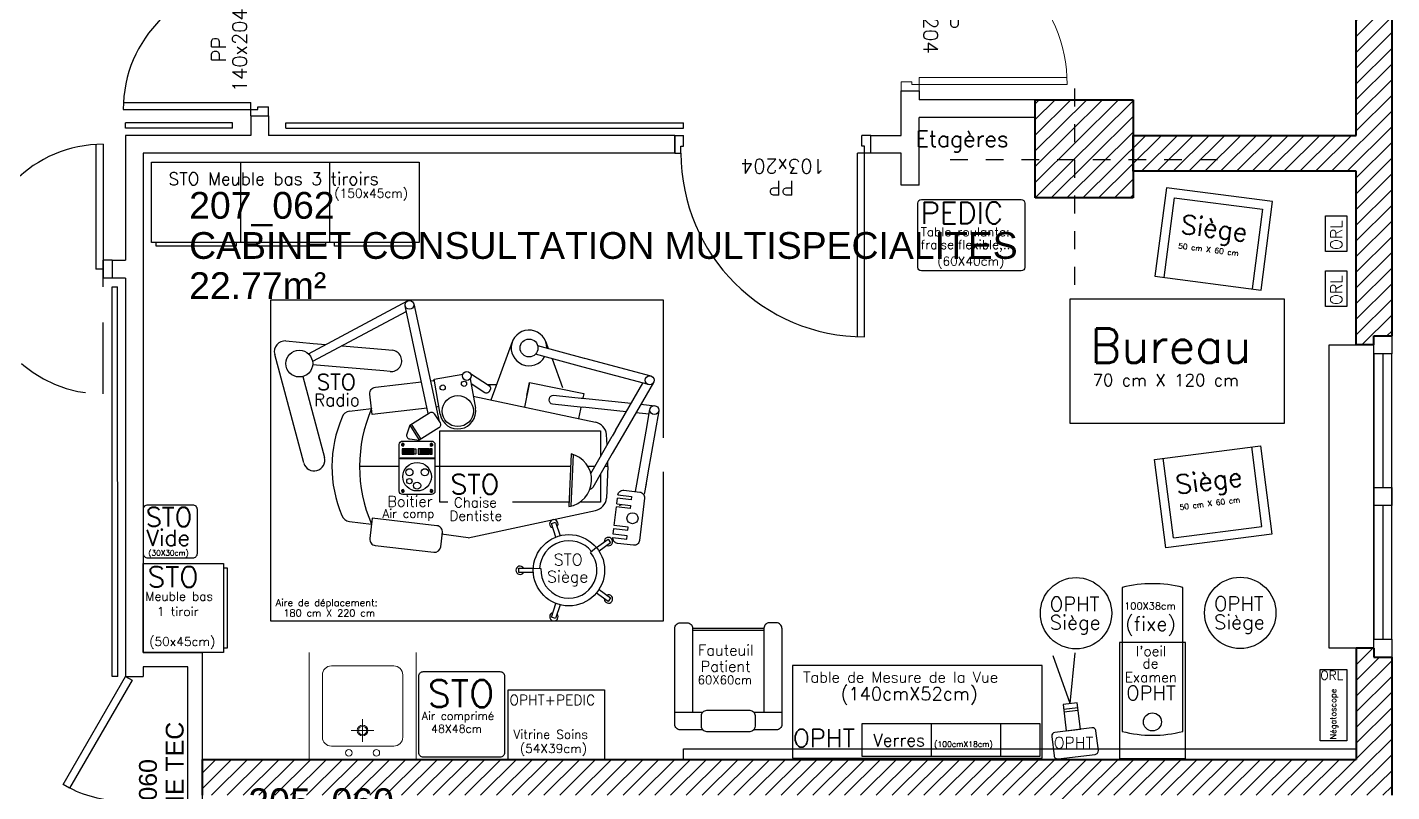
# Model space of a CAD drawing. Header units: metres. Extents: x -8 to 211, y -5 to 120.
# Drawn here: x 202.89 to 210.54, y 60.14 to 64.43 of the extents above; entities that cross this region are included whole.
import ezdxf
from ezdxf.enums import TextEntityAlignment as Align

# ---------------------------------------------------------------- set-up
doc = ezdxf.new("R2010")
doc.units = ezdxf.units.M
doc.header["$LTSCALE"] = 0.8
doc.header["$MEASUREMENT"] = 0
for name, pattern in [('CACHÉ', [0.25, 0.125, -0.125]), ('CONTINU', [0]), ('DISCONTINU', [0.75, 0.5, -0.25])]:
    doc.linetypes.add(name, pattern=pattern)
doc.layers.get('0').update_dxf_attribs({"linetype": 'CONTINUOUS'})
for name, color, linetype in [('001axes', 7, 'CONTINUOUS'), ('A_AGENC', 204, 'CONTINUOUS'), ('A_CHASS', 4, 'CONTINUOUS'), ('A_EQMP', 142, 'CONTINUOUS'), ('A_Etiqu_Gaine', 7, 'CONTINUOUS'), ('A_Etiqu_Gaine_ancien', 7, 'CONTINUOUS'), ('A_Etiqu_Gaine_code', 7, 'CONTINUOUS'), ('A_Etiqu_Local', 7, 'CONTINUOUS'), ('A_HACH_STRUC', 7, 'CONTINUOUS'), ('A_MURS_CLOI', 7, 'CONTINUOUS'), ('EQuipement-main courante', 181, 'CONTINUOUS')]:
    doc.layers.add(name, color=color, linetype=linetype)
for name, color, linetype, lineweight in [('A_MURS_STRU', 7, 'CONTINUOUS', 40), ('A_PORTE', 7, 'CONTINU', 0), ('A_SANI', 5, 'CONTINU', 0)]:
    doc.layers.add(name, color=color, linetype=linetype, lineweight=lineweight)
doc.styles.add('Attribut', font='arial.ttf')
doc.styles.add('ROMANS', font='ROMANS')
doc.styles.add('ROMANS8', font='romans8', dxfattribs={"height": 10})
pattern_1 = [(44.7696, (195.640987, 56.57422), (-0.0440161, 0.04437154), [])]

# ---------------------------------------------------------------- blocks, each defined once
blk = doc.blocks.new('A_Etiqu_Local')
at = {"style": 'Attribut', "flags": 1}
for tag, p in [('CODE_HOPITAL', (-0.4463, 1.632)), ('CODE_SITE', (-0.4463, 1.407)), ('CODE_BATIMENT', (-0.4463, 1.182)), ('CODE_SECTEUR', (-0.4463, 0.957)), ('CODE_ETAGE', (-0.4463, 0.732)), ('NOM_NORMALISE', (-0.4463, -0.843)), ('SECTEUR_ACTIVITE', (-0.4463, -1.068)), ('SOUS_SECTEUR_ACTIVITE', (-0.4463, -1.293)), ('VOLUME', (-0.4463, -1.518)), ('SERVICE', (-0.4463, -1.743)), ('CODE_UG', (-0.4463, -1.968)), ('CODE_UA', (-0.4463, -2.193)), ('CODE_POLE', (-0.4463, -2.418)), ('OCCUPANT_EXTERNE', (-0.4463, -2.643)), ('DISPONIBILITE', (-0.4463, -2.868)), ('ACCES_HANDICAPES', (-0.4463, -3.093)), ('NATURE_SOL', (-0.4463, -3.318)), ('RISQUE_LABORATOIRE', (-0.4463, -3.543)), ('AMIANTE', (-0.4463, -3.768))]:
    blk.add_attdef(tag, p, '', height=0.15, dxfattribs=at)
at = {"layer": 'A_Etiqu_Local', "style": 'Attribut'}
for tag, p in [('CODE_PIECE', (-0.4463, 0.282)), ('NOM_USAGE', (-0.4463, 0.057)), ('SURFACE', (-0.4463, -0.168))]:
    blk.add_attdef(tag, p, '', height=0.15, dxfattribs=at)
blk = doc.blocks.new('A_Etiqu_Gaine')
at = {"style": 'Attribut', "flags": 1}
for tag, p in [('CODE_HOPITAL', (-0.4323, 0.8651)), ('CODE_SITE', (-0.4323, 0.7151)), ('CODE_BATIMENT', (-0.4323, 0.5651)), ('CODE_SECTEUR', (-0.4323, 0.4151)), ('CODE_ETAGE', (-0.4323, 0.2651)), ('NOM_NORMALISE', (-0.4323, -0.3349)), ('SECTEUR_ACTIVITE', (-0.4323, -0.4849)), ('SOUS_SECTEUR_ACTIVITE', (-0.4323, -0.6349)), ('SURFACE', (-0.4323, -0.7849)), ('CODE_UG', (-0.4323, -0.9349)), ('CODE_POLE', (-0.4323, -1.0849)), ('AMIANTE', (-0.4323, -1.2349))]:
    blk.add_attdef(tag, p, '', height=0.1, dxfattribs=at)
at = {"layer": 'A_Etiqu_Gaine', "style": 'Attribut'}
blk.add_attdef('NOM_USAGE', (-0.4323, -0.1849), '', height=0.1, dxfattribs=at)
at = {"layer": 'A_Etiqu_Gaine_ancien', "style": 'Attribut'}
blk.add_attdef('CODE_PIECE_ANCIEN', (-0.4323, 0.1151), '', height=0.1, dxfattribs=at)
at = {"layer": 'A_Etiqu_Gaine_code', "style": 'Attribut'}
blk.add_attdef('CODE_PIECE', (-0.4323, -0.0349), '', height=0.1, dxfattribs=at)
blk = doc.blocks.new('P140-bt10')
for p, q in [((0.035, 0.815), (0.035, 0.1)), ((0.075, 0.8139), (0.075, 0.1)), ((1.425, 0.8139), (1.425, 0.1)), ((1.465, 0.815), (1.465, 0.1)), ((0, 0.1), (0, 0)), ((0, 0.1), (0.035, 0.1)), ((0.035, 0.1), (0.075, 0.1)), ((0.035, 0.1), (0.035, 0.06)), ((1.465, 0.1), (1.425, 0.1)), ((1.465, 0.1), (1.465, 0.06)), ((1.5, 0.1), (1.465, 0.1)), ((1.5, 0.1), (1.5, 0)), ((0, 0), (0.05, 0)), ((0.035, 0.06), (0.05, 0.06)), ((0.05, 0.06), (0.05, 0)), ((1.465, 0.06), (1.45, 0.06)), ((1.45, 0.06), (1.45, 0)), ((1.5, 0), (1.45, 0)), ((1.5, 0), (1.5, 0))]:
    blk.add_line(p, q)
for centre, start, end in [((0.035, 0.1), 0, 90), ((1.465, 0.1), 90, 180)]:
    blk.add_arc(centre, 0.715, start, end)
at = {"style": 'ROMANS8'}
for tag, p in [('DEF', (0.372, 0.2395)), ('DIM', (0.3671, 0.1221))]:
    blk.add_attdef(tag, text='', height=0.08, dxfattribs=at).set_placement(p, align=Align.CENTER)
blk = doc.blocks.new('P140-bt10_V&V')
for p, q in [((0.05, 0.75), (0.05, 0.05)), ((0.09, 0.7489), (0.09, 0.05)), ((1.41, 0.7489), (1.41, 0.05)), ((1.45, 0.75), (1.45, 0.05)), ((0, 0.1), (0, 0)), ((0, 0.1), (0.05, 0.1)), ((0.05, 0.1), (0.05, 0)), ((1.5, 0.1), (1.45, 0.1)), ((1.45, 0.1), (1.45, 0)), ((1.5, 0.1), (1.5, 0)), ((0, 0), (0.05, 0)), ((0.05, 0.05), (0.09, 0.05)), ((1.45, 0.05), (1.41, 0.05)), ((1.5, 0), (1.45, 0)), ((1.5, 0), (1.5, 0))]:
    blk.add_line(p, q)
at = {"linetype": 'DISCONTINU'}
for p, q in [((0.05, -0.65), (0.05, 0.05)), ((1.45, -0.65), (1.45, 0.05))]:
    blk.add_line(p, q, dxfattribs=at)
for centre, start, end in [((0.05, 0.05), 0, 90), ((1.45, 0.05), 90, 180)]:
    blk.add_arc(centre, 0.7, start, end)
for centre, start, end in [((0.05, 0.05), 270, 0), ((1.45, 0.05), 180, 270)]:
    blk.add_arc(centre, 0.7, start, end, dxfattribs=at)
at = {"style": 'ROMANS8'}
for tag, p in [('DEF', (0.387, 0.1895)), ('DIM', (0.3821, 0.0721))]:
    blk.add_attdef(tag, text='', height=0.08, dxfattribs=at).set_placement(p, align=Align.CENTER)
blk = doc.blocks.new('BATI-10')
for p, q in [((0, 0.1), (0, 0)), ((0, 0.1), (0.035, 0.1)), ((0.035, 0.1), (0.035, 0.06)), ((0, 0), (0.05, 0)), ((0.035, 0.06), (0.05, 0.06)), ((0.05, 0.06), (0.05, 0))]:
    blk.add_line(p, q)
blk = doc.blocks.new('P100-bt10')
for p, q in [((0.035, 1.13), (0.035, 0.1)), ((0.075, 1.1292), (0.075, 0.1)), ((0.035, 0.1), (0.075, 0.1))]:
    blk.add_line(p, q)
blk.add_arc((0.035, 0.1), 1.03, 0, 90)
blk.add_blockref('BATI-10', (0, 0))
at = {"xscale": -1}
blk.add_blockref('BATI-10', (1.1, 0), dxfattribs=at)
at = {"style": 'ROMANS8'}
for tag, p in [('DEF', (0.5016, 0.2559)), ('DIM', (0.4931, 0.1335))]:
    blk.add_attdef(tag, text='', height=0.08, dxfattribs=at).set_placement(p, align=Align.CENTER)
blk = doc.blocks.new('P80-bt10')
for p, q in [((0.035, 0.93), (0.035, 0.1)), ((0.075, 0.929), (0.075, 0.1)), ((0, 0.1), (0, 0)), ((0, 0.1), (0.035, 0.1)), ((0.035, 0.1), (0.075, 0.1)), ((0.035, 0.1), (0.035, 0.06)), ((0.865, 0.1), (0.865, 0.06)), ((0.9, 0.1), (0.865, 0.1)), ((0.9, 0.1), (0.9, 0)), ((0, 0), (0.05, 0)), ((0.035, 0.06), (0.05, 0.06)), ((0.05, 0.06), (0.05, 0)), ((0.865, 0.06), (0.85, 0.06)), ((0.85, 0.06), (0.85, 0)), ((0.9, 0), (0.85, 0))]:
    blk.add_line(p, q)
blk.add_arc((0.035, 0.1), 0.83, 0, 90)
at = {"style": 'ROMANS8'}
for tag, p in [('DEF', (0.4163, 0.239)), ('DIM', (0.4087, 0.1245))]:
    blk.add_attdef(tag, text='', height=0.08, dxfattribs=at).set_placement(p, align=Align.CENTER)

msp = doc.modelspace()

# ---------------------------------------------------------------- hatches: boundary and pattern name
at = {"layer": 'A_HACH_STRUC'}
h = msp.add_hatch(dxfattribs=at)
h.set_pattern_fill('ANSI31', color=8, scale=0.5, angle=359.76959, style=0)
h.set_pattern_definition(pattern_1)
h.paths.add_polyline_path([(209.0912, 64.0242), (208.5412, 64.0242), (208.5412, 63.4742), (209.0912, 63.4742)])
h.paths.add_polyline_path([(210.5408, 64.5737), (210.4408, 64.5737), (210.4408, 64.6237), (210.3408, 64.6237), (210.3408, 63.8242), (209.0912, 63.8242), (209.0912, 63.6242), (210.3408, 63.6242), (210.3408, 62.6494), (210.4408, 62.6494), (210.4408, 62.6994), (210.5408, 62.6994)])
h = msp.add_hatch(dxfattribs=at)
h.set_pattern_fill('ANSI31', color=8, scale=0.5, angle=359.76959, style=0)
h.set_pattern_definition(pattern_1)
h.paths.add_polyline_path([(210.5408, 60.3246), (210.5408, 60.8994), (210.4408, 60.8994), (210.4408, 60.9494), (210.3408, 60.9494), (210.3408, 60.3246), (203.8708, 60.3246), (203.8708, 60.1246), (208.6326, 60.1246), (208.6326, 60.0249), (208.7326, 60.0249), (208.7326, 60.1246), (210.5408, 60.1246)])
h.paths.add_polyline_path([(204.0822, 59.9235), (204.9942, 59.9235), (204.9942, 60.2118), (204.0822, 60.2118)], flags=9)

# ---------------------------------------------------------------- linework, layer by layer
at = {"layer": '001axes', "color": 8, "linetype": 'CACHÉ'}
for p, q in [((208.7649, 62.9866), (208.7649, 64.1866)), ((209.5648, 63.6871), (207.9649, 63.6871))]:
    msp.add_line(p, q, dxfattribs=at)
at = {"layer": 'A_AGENC', "color": 8, "linetype": 'Continuous'}
for p, q in [((203.092, 60.185), (203.4419, 60.7909)), ((203.4782, 60.7699), (203.1284, 60.164)), ((203.4419, 60.7909), (203.4782, 60.7699)), ((203.1284, 60.164), (203.092, 60.185))]:
    msp.add_line(p, q, dxfattribs=at)
msp.add_arc((203.4419, 60.7909), 0.6996, 243.43368, 269.99997, dxfattribs=at)
at = {"layer": 'A_CHASS', "color": 8}
for p, q in [((210.4408, 60.8994), (210.4408, 62.6994)), ((210.4408, 62.6994), (210.5408, 62.6994)), ((210.5408, 62.6994), (210.5408, 62.5994)), ((210.1908, 60.9494), (210.1908, 62.6494)), ((210.1908, 62.6494), (210.4408, 62.6494)), ((210.4408, 62.5994), (210.4408, 60.9994)), ((210.5408, 62.5994), (210.4408, 62.5994)), ((210.4908, 62.5994), (210.4908, 61.8494)), ((210.5408, 60.9994), (210.5408, 62.5994)), ((210.4408, 61.8494), (210.5408, 61.8494)), ((210.5408, 61.8494), (210.5408, 61.7494)), ((210.5408, 61.7494), (210.4408, 61.7494)), ((210.4908, 61.7494), (210.4908, 60.9994)), ((210.4408, 60.9994), (210.5408, 60.9994)), ((210.5408, 60.9994), (210.5408, 60.8994)), ((210.4408, 60.9494), (210.1908, 60.9494)), ((210.5408, 60.8994), (210.4408, 60.8994))]:
    msp.add_line(p, q, dxfattribs=at)
at = {"layer": 'A_EQMP', "color": 8, "linetype": 'Continuous'}
for p, q in [((204.0878, 63.2232), (204.0878, 63.6732)), ((204.5878, 63.2232), (204.5878, 63.6732)), ((209.3204, 63.4739), (209.2627, 63.0277)), ((209.3204, 63.4739), (209.8163, 63.4098)), ((209.8163, 63.4098), (209.7586, 62.9635)), ((205.6103, 62.6667), (205.4903, 62.3401)), ((205.798, 62.6667), (205.8118, 62.6293)), ((205.8329, 62.5719), (205.8921, 62.4106)), ((205.3877, 62.4259), (205.3804, 62.4259)), ((205.5218, 62.4259), (205.4718, 62.4259)), ((205.7074, 62.4393), (205.6785, 62.3007)), ((205.3917, 62.3621), (206.0763, 62.2157)), ((204.6984, 62.2785), (204.8213, 62.293)), ((205.0354, 62.1998), (205.0188, 62.1484)), ((205.0354, 62.1998), (205.0886, 62.1151)), ((205.0439, 62.2051), (205.097, 62.1204)), ((205.9542, 62.2418), (205.9541, 62.2418)), ((205.0351, 62.1224), (205.0886, 62.1151)), ((206.1415, 62.0874), (206.1389, 62.1474)), ((206.189, 62.1696), (206.1709, 62.1383)), ((206.2455, 62.1685), (206.1709, 62.0399)), ((206.3091, 61.8685), (206.3607, 62.166)), ((205.0029, 62.0855), (204.9892, 62.0934)), ((205.0039, 62.0873), (204.9902, 62.0952)), ((204.993, 62.0518), (205.008, 62.0518)), ((204.993, 62.0508), (205.008, 62.0508)), ((205.0037, 62.0569), (204.9969, 62.0609)), ((205.0037, 62.0407), (204.9969, 62.0447)), ((205.0042, 62.0578), (204.9974, 62.0618)), ((205.0042, 62.0416), (204.9974, 62.0456)), ((205.01, 62.0518), (205.025, 62.0518)), ((205.01, 62.0508), (205.025, 62.0508)), ((205.0207, 62.0569), (205.0139, 62.0609)), ((205.0207, 62.0407), (205.0139, 62.0447)), ((205.0212, 62.0578), (205.0144, 62.0618)), ((205.0212, 62.0416), (205.0144, 62.0456)), ((205.027, 62.0518), (205.042, 62.0518)), ((205.027, 62.0508), (205.042, 62.0508)), ((205.0377, 62.0569), (205.0309, 62.0609)), ((205.0377, 62.0407), (205.0309, 62.0447)), ((205.0382, 62.0578), (205.0314, 62.0618)), ((205.0382, 62.0416), (205.0314, 62.0456)), ((205.0441, 62.0518), (205.0591, 62.0518)), ((205.0441, 62.0508), (205.0591, 62.0508)), ((205.0547, 62.0569), (205.0479, 62.0609)), ((205.0547, 62.0407), (205.0479, 62.0447)), ((205.0552, 62.0578), (205.0484, 62.0618)), ((205.0552, 62.0416), (205.0484, 62.0456)), ((205.0941, 62.0518), (205.1091, 62.0518)), ((205.0941, 62.0508), (205.1091, 62.0508)), ((205.1047, 62.0569), (205.0979, 62.0609)), ((205.1047, 62.0407), (205.0979, 62.0447)), ((205.1052, 62.0578), (205.0984, 62.0618)), ((205.1052, 62.0416), (205.0984, 62.0456)), ((205.1111, 62.0518), (205.1261, 62.0518)), ((205.1111, 62.0508), (205.1261, 62.0508)), ((205.1217, 62.0569), (205.1149, 62.0609)), ((205.1217, 62.0407), (205.1149, 62.0447)), ((205.1222, 62.0578), (205.1154, 62.0618)), ((205.1222, 62.0416), (205.1154, 62.0456)), ((205.1281, 62.0518), (205.1431, 62.0518)), ((205.1281, 62.0508), (205.1431, 62.0508)), ((205.1388, 62.0569), (205.1319, 62.0609)), ((205.1388, 62.0407), (205.1319, 62.0447)), ((205.1392, 62.0578), (205.1324, 62.0618)), ((205.1392, 62.0416), (205.1324, 62.0456)), ((205.1451, 62.0518), (205.1601, 62.0518)), ((205.1451, 62.0508), (205.1601, 62.0508)), ((205.1558, 62.0569), (205.1489, 62.0609)), ((205.1558, 62.0407), (205.1489, 62.0447)), ((205.1492, 62.0873), (205.1629, 62.0952)), ((205.1563, 62.0578), (205.1494, 62.0618)), ((205.1563, 62.0416), (205.1494, 62.0456)), ((205.1502, 62.0855), (205.1639, 62.0934)), ((209.8133, 61.6315), (209.7556, 62.0777)), ((204.9766, 61.9684), (204.754, 61.9684)), ((205.9365, 61.9684), (205.1766, 61.9684)), ((205.9394, 62.0379), (205.9273, 61.7436)), ((205.9508, 62.0347), (205.9389, 61.7458)), ((206.0729, 61.9684), (206.034, 61.9684)), ((206.1468, 61.9684), (206.1295, 61.9684)), ((206.1468, 61.9684), (206.1389, 61.7894)), ((206.1468, 61.9684), (206.1456, 61.9961)), ((209.3174, 61.5673), (209.2597, 62.0136)), ((206.3709, 61.9322), (206.3552, 61.8414)), ((205.0029, 61.8352), (204.9892, 61.8272)), ((205.0039, 61.8334), (204.9902, 61.8255)), ((205.1492, 61.8334), (205.1629, 61.8255)), ((205.1502, 61.8352), (205.1639, 61.8272)), ((206.2104, 61.7498), (206.2106, 61.7498)), ((204.6971, 61.6584), (204.8208, 61.6438)), ((205.3622, 61.5684), (206.0771, 61.7213)), ((209.3174, 61.5673), (209.8133, 61.6315)), ((206.0819, 61.5134), (206.0488, 61.486)), ((205.7282, 61.3984), (205.7711, 61.3957)), ((206.6212, 61.0609), (207.0212, 61.0609)), ((206.6212, 61.0509), (207.0212, 61.0509)), ((203.9913, 60.9246), (203.5413, 60.9246)), ((208.7377, 60.6386), (208.642, 60.907)), ((208.7377, 60.6386), (208.7654, 60.9222)), ((208.781, 60.6143), (208.7016, 60.6045)), ((208.7828, 60.5997), (208.7034, 60.59)), ((207.96, 60.3442), (207.96, 60.5242)), ((208.35, 60.3442), (208.35, 60.5242))]:
    msp.add_line(p, q, dxfattribs=at)
for points in [[(205.0878, 63.6732), (205.0878, 63.2232), (203.5878, 63.2232), (203.5878, 63.6732)], [(209.8723, 63.453), (209.2773, 63.5299), (209.2131, 63.0341), (209.8082, 62.9571)], [(210.1694, 63.1734), (210.1694, 63.3734), (210.2894, 63.3734), (210.2894, 63.1734)], [(210.1694, 62.8648), (210.1694, 63.0648), (210.2894, 63.0648), (210.2894, 62.8648)], [(209.9376, 62.2079), (208.7376, 62.2079), (208.7376, 62.9079), (209.9376, 62.9079)], [(205.008, 62.0663), (204.993, 62.0663), (204.993, 62.0363), (205.008, 62.0363)], [(205.025, 62.0663), (205.01, 62.0663), (205.01, 62.0363), (205.025, 62.0363)], [(205.042, 62.0663), (205.027, 62.0663), (205.027, 62.0363), (205.042, 62.0363)], [(205.0591, 62.0663), (205.0441, 62.0663), (205.0441, 62.0363), (205.0591, 62.0363)], [(205.0601, 62.0663), (205.07, 62.0663), (205.07, 62.0363), (205.0601, 62.0363)], [(205.0931, 62.0663), (205.0831, 62.0663), (205.0831, 62.0363), (205.0931, 62.0363)], [(205.1091, 62.0663), (205.0941, 62.0663), (205.0941, 62.0363), (205.1091, 62.0363)], [(205.1261, 62.0663), (205.1111, 62.0663), (205.1111, 62.0363), (205.1261, 62.0363)], [(205.1431, 62.0663), (205.1281, 62.0663), (205.1281, 62.0363), (205.1431, 62.0363)], [(205.1601, 62.0663), (205.1451, 62.0663), (205.1451, 62.0363), (205.1601, 62.0363)], [(209.8693, 61.5883), (209.2742, 61.5113), (209.2101, 62.0072), (209.8051, 62.0841)], [(204.9816, 62.0105), (204.9816, 62.0155), (205.1715, 62.0155), (205.1715, 62.0105)], [(209.0144, 60.3307), (209.3844, 60.3307), (209.3844, 60.9807), (209.0144, 60.9807)], [(207.1805, 60.8524), (207.1805, 60.3324), (208.5805, 60.3324), (208.5805, 60.8524)], [(210.2894, 60.4295), (210.1394, 60.4295), (210.1394, 60.8295), (210.2894, 60.8295)], [(205.5878, 60.3246), (205.5878, 60.7146), (206.1278, 60.7146), (206.1278, 60.3246)], [(208.7164, 60.4848), (208.7958, 60.4946), (208.7774, 60.6435), (208.698, 60.6337)], [(207.57, 60.5242), (207.57, 60.3442), (208.57, 60.3442), (208.57, 60.5242)]]:
    msp.add_lwpolyline(points, close=True, dxfattribs=at)
for points in [[(207.8837, 63.0843), (207.8837, 63.4443, -0.414214), (207.9037, 63.4643), (208.4637, 63.4643, -0.414214), (208.4837, 63.4443), (208.4837, 63.0843, -0.414214), (208.4637, 63.0643), (207.9037, 63.0643, -0.414214)], [(204.9966, 62.1103), (205.1566, 62.1103, -0.414214), (205.1766, 62.0903), (205.1766, 61.8303, -0.414214), (205.1566, 61.8103), (204.9966, 61.8103, -0.414214), (204.9766, 61.8303), (204.9766, 62.0903, -0.414214)], [(203.5426, 61.4785), (203.5426, 61.7285, -0.414214), (203.5676, 61.7535), (203.8176, 61.7535, -0.414214), (203.8426, 61.7285), (203.8426, 61.4785, -0.414214), (203.8176, 61.4535), (203.5676, 61.4535, -0.414214)], [(204.8422, 61.5243), (205.1701, 61.4866, 0.414212), (205.2088, 61.5174), (205.218, 61.5969, 0.414214), (205.1872, 61.6357), (204.8246, 61.6774), (204.8115, 61.5631, 0.414217)], [(205.0862, 60.3626), (205.0862, 60.7926, -0.414214), (205.1112, 60.8176), (205.5412, 60.8176, -0.414214), (205.5662, 60.7926), (205.5662, 60.3626, -0.414214), (205.5412, 60.3376), (205.1112, 60.3376, -0.414214)], [(206.6712, 60.5109), (206.6712, 60.5709, -0.414214), (206.7012, 60.6009), (206.9412, 60.6009, -0.414214), (206.9712, 60.5709), (206.9712, 60.5109, -0.414214), (206.9412, 60.4809), (206.7012, 60.4809, -0.414214)], [(208.6702, 60.328), (208.8786, 60.3537, 0.414214), (208.896, 60.376), (208.8826, 60.4852, 0.414214), (208.8603, 60.5026), (208.6519, 60.4769, 0.414213), (208.6345, 60.4546), (208.6479, 60.3454, 0.414214)]]:
    msp.add_lwpolyline(points, format="xyb", close=True, dxfattribs=at)
for points in [[(204.0628, 63.2232), (204.0628, 63.2032), (203.6128, 63.2032), (203.6128, 63.2232)], [(204.5628, 63.2232), (204.5628, 63.2032), (204.1128, 63.2032), (204.1128, 63.2232)], [(205.0628, 63.2232), (205.0628, 63.2032), (204.6128, 63.2032), (204.6128, 63.2232)], [(206.4567, 61.1012), (204.2567, 61.1012), (204.2567, 62.9012), (206.4567, 62.9012), (206.4567, 62.1276)], [(204.4668, 62.5998), (205.022, 62.896), (205.022, 62.896)], [(205.0163, 62.8363), (204.4903, 62.5557)], [(205.1389, 62.2647), (205.0093, 62.8687)], [(205.0582, 62.8792), (205.1996, 62.2203)], [(204.3412, 62.6715), (204.4944, 62.6581)], [(204.4944, 62.6581), (204.5645, 62.652)], [(204.4412, 61.9874), (204.278, 62.5962)], [(204.6558, 62.644), (204.8997, 62.6227)], [(204.8997, 62.6227), (204.9359, 62.6195)], [(206.0083, 62.5248), (205.7395, 62.5969)], [(205.7524, 62.6452), (206.014, 62.5751)], [(204.8893, 62.5031), (204.4908, 62.538)], [(204.9254, 62.5), (204.8893, 62.5031)], [(206.3738, 62.4269), (206.0083, 62.5248)], [(206.015, 62.5748), (206.3868, 62.4752)], [(204.4355, 62.4721), (204.5571, 62.0185)], [(205.2064, 62.2608), (205.1717, 62.4578), (205.3328, 62.4862)], [(205.3745, 62.4594), (205.4034, 62.2955)], [(205.692, 62.3655), (205.7074, 62.4393), (206.0106, 62.3761), (206.0051, 62.3499)], [(206.189, 62.1696), (206.3423, 62.4354)], [(206.4017, 62.4381), (206.2455, 62.1685)], [(205.9878, 62.3517), (206.277, 62.3221)], [(205.9924, 62.2888), (205.9814, 62.236)], [(205.9949, 62.3007), (205.9924, 62.2888)], [(206.2496, 62.2746), (206.0052, 62.2996)], [(206.3312, 62.3165), (206.409, 62.3086)], [(206.3607, 62.166), (206.3818, 62.288), (206.3818, 62.288)], [(206.4311, 62.2794), (206.3709, 61.9322)], [(206.3773, 62.2616), (206.3037, 62.2691)], [(205.2487, 61.7684), (205.2042, 61.7684), (205.2042, 62.1684), (206.1042, 62.1684), (206.1042, 62.0227)], [(206.0503, 61.9291), (206.1709, 62.1383)], [(206.1042, 61.9248), (206.1042, 61.7684), (205.99, 61.7684)], [(206.4567, 61.9377), (206.4567, 61.1012)], [(206.3019, 61.8267), (206.3091, 61.8685)], [(206.3603, 61.8708), (206.3501, 61.812)], [(205.9283, 61.7684), (205.6108, 61.7684)], [(206.1819, 61.6375), (206.1939, 61.7406)], [(206.196, 61.7587), (206.2735, 61.7496), (206.2714, 61.7315), (206.1939, 61.7406)], [(206.196, 61.7587), (206.1997, 61.7901)], [(206.2018, 61.8082), (206.2793, 61.7992), (206.2772, 61.7811), (206.1997, 61.7901)], [(204.8213, 61.6438), (204.8208, 61.6438)], [(205.3622, 61.5684), (205.2137, 61.5891)], [(205.8542, 61.5718), (205.8294, 61.6483), (205.8532, 61.656), (205.878, 61.5796)], [(206.174, 61.5698), (206.2515, 61.5608), (206.2536, 61.5789), (206.1761, 61.5879)], [(206.1761, 61.5879), (206.1798, 61.6193)], [(206.1798, 61.6193), (206.2573, 61.6103), (206.2594, 61.6284), (206.1819, 61.6375)], [(206.0819, 61.5134), (206.1469, 61.5606), (206.1616, 61.5404), (206.0966, 61.4932)], [(203.5413, 60.9246), (203.5413, 61.4246), (203.9913, 61.4246), (203.9913, 60.9246)], [(203.9913, 61.3996), (204.0112, 61.3996), (204.0112, 60.9496), (203.9913, 60.9496)], [(205.7282, 61.3734), (205.6478, 61.3734), (205.6478, 61.3984), (205.7282, 61.3984)], [(206.0966, 61.2785), (206.1616, 61.2313), (206.1469, 61.2111), (206.0819, 61.2583)], [(209.0294, 61.2891), (209.0294, 60.4823)], [(209.3694, 60.4823), (209.3694, 61.2891)], [(205.8783, 61.1921), (205.8534, 61.1156), (205.8297, 61.1233), (205.8545, 61.1998)], [(206.9636, 60.5909), (207.1212, 60.5909)]]:
    msp.add_lwpolyline(points, dxfattribs=at)
for points in [[(205.1325, 62.2948), (204.8251, 62.2594), (204.8119, 62.3737, -0.414217), (204.8427, 62.4124), (205.1009, 62.4421)], [(205.1507, 62.4483), (205.1667, 62.4501, -0.045036), (205.173, 62.4503)], [(205.3762, 62.4893), (205.4816, 62.4194, -0.414194), (205.4861, 62.3972), (205.4781, 62.3851, -0.414232), (205.4559, 62.3806), (205.3794, 62.4314)], [(206.0085, 62.2993), (205.8355, 62.3171, -0.413981), (205.8177, 62.339), (205.8187, 62.349, -0.414434), (205.8406, 62.3668), (206.0138, 62.349)], [(205.0354, 62.1998), (205.1455, 62.2689, -0.414214), (205.1731, 62.2625), (205.205, 62.2117, -0.414214), (205.1987, 62.1842), (205.0886, 62.1151)], [(205.1984, 62.3062, -0.111527), (205.1839, 62.3011)], [(206.1709, 62.0399), (206.061, 61.8502, -0.240188), (206.0457, 61.8403)], [(206.2018, 61.8082, -0.414214), (206.2351, 61.8345), (206.3245, 61.8241, -0.414214), (206.3508, 61.7908), (206.323, 61.5525, -0.414214), (206.2897, 61.5261), (206.2004, 61.5365, -0.414214), (206.174, 61.5698)], [(206.5212, 60.5909), (206.5212, 61.0609, -0.414214), (206.5512, 61.0909), (206.5912, 61.0909, -0.414214), (206.6212, 61.0609), (206.6212, 60.5909)], [(207.1212, 61.0609), (207.1212, 60.5209, -0.414214), (207.0912, 60.4909), (206.9636, 60.4909)], [(207.1212, 61.0609, 0.414214), (207.0912, 61.0909), (207.0512, 61.0909, 0.414214), (207.0212, 61.0609), (207.0212, 60.5909)], [(206.6788, 60.4909), (206.5512, 60.4909, -0.414214), (206.5212, 60.5209), (206.5212, 60.5909), (206.6788, 60.5909)]]:
    msp.add_lwpolyline(points, format="xyb", dxfattribs=at)
for centre, radius in [((205.0338, 62.8739), 0.025), ((205.7042, 62.6322), 0.05), ((204.4161, 62.5445), 0.075), ((205.3554, 62.4755), 0.025), ((205.22, 62.4102), 0.0147), ((205.3396, 62.4313), 0.0147), ((206.3803, 62.4511), 0.025), ((205.3049, 62.2782), 0.087), ((206.4065, 62.2837), 0.025), ((205.0766, 61.9103), 0.08), ((205.0333, 61.9353), 0.02), ((205.0333, 61.8853), 0.015), ((205.1199, 61.9353), 0.02), ((205.0766, 61.8603), 0.02), ((206.2842, 61.6778), 0.0309), ((205.9278, 61.3859), 0.2), ((208.7708, 61.1448), 0.2), ((209.6917, 61.1469), 0.2), ((209.1994, 60.5358), 0.0506)]:
    msp.add_circle(centre, radius, dxfattribs=at)
for centre, radius, start, end in [((205.7042, 62.6322), 0.1, 359.47685, 330.51813), ((204.336, 62.6118), 0.06, 85.00008, 195), ((204.9306, 62.5597), 0.06, 264.99992, 85.01243), ((204.7042, 62.2289), 0.05, 96.71053, 162.65548), ((205.5738, 61.9679), 0.8197, 156.63376, 203.28226), ((205.3049, 62.2782), 0.1, 190, 10), ((205.2931, 61.967), 0.6941, 156.50374, 203.22467), ((206.0595, 62.1374), 0.08, 7.14649, 77.92828), ((205.0378, 62.1422), 0.02, 162.05161, 262.16411), ((204.9966, 62.0903), 0.008, 157.17679, 322.82321), ((204.9966, 62.0903), 0.008, 337.17677, 142.82323), ((205.0006, 62.0594), 0.004, 157.17679, 322.82321), ((205.0006, 62.0432), 0.004, 157.17679, 322.82321), ((205.0006, 62.0594), 0.004, 337.1768, 142.82323), ((205.0006, 62.0432), 0.004, 337.1768, 142.82323), ((205.0176, 62.0594), 0.004, 157.17679, 322.82321), ((205.0176, 62.0432), 0.004, 157.17679, 322.82321), ((205.0176, 62.0594), 0.004, 337.1768, 142.82323), ((205.0176, 62.0432), 0.004, 337.1768, 142.82323), ((205.0346, 62.0594), 0.004, 157.17679, 322.82321), ((205.0346, 62.0432), 0.004, 157.17679, 322.82321), ((205.0346, 62.0594), 0.004, 337.1768, 142.82323), ((205.0346, 62.0432), 0.004, 337.1768, 142.82323), ((205.0516, 62.0594), 0.004, 157.17679, 322.82321), ((205.0516, 62.0432), 0.004, 157.17679, 322.82321), ((205.0516, 62.0594), 0.004, 337.1768, 142.82323), ((205.0516, 62.0432), 0.004, 337.1768, 142.82323), ((205.1016, 62.0594), 0.004, 157.17679, 322.82321), ((205.1016, 62.0432), 0.004, 157.17679, 322.82321), ((205.1016, 62.0594), 0.004, 337.1768, 142.82323), ((205.1016, 62.0432), 0.004, 337.1768, 142.82323), ((205.1186, 62.0594), 0.004, 157.17679, 322.82321), ((205.1186, 62.0432), 0.004, 157.17679, 322.82321), ((205.1186, 62.0594), 0.004, 337.1768, 142.82323), ((205.1186, 62.0432), 0.004, 337.1768, 142.82323), ((205.1356, 62.0594), 0.004, 157.17679, 322.82321), ((205.1356, 62.0432), 0.004, 157.17679, 322.82321), ((205.1356, 62.0594), 0.004, 337.1768, 142.82323), ((205.1356, 62.0432), 0.004, 337.1768, 142.82323), ((205.1566, 62.0903), 0.008, 37.17678, 202.82322), ((205.1526, 62.0594), 0.004, 157.17679, 322.82321), ((205.1526, 62.0432), 0.004, 157.17679, 322.82321), ((205.1526, 62.0594), 0.004, 337.1768, 142.82323), ((205.1526, 62.0432), 0.004, 337.1768, 142.82323), ((205.1566, 62.0903), 0.008, 217.17681, 22.82322), ((204.4992, 62.0027), 0.06, 195.24144, 15.24144), ((205.9049, 61.8919), 0.15, 278.5705, 76.71113), ((204.9966, 61.8303), 0.008, 37.1768, 202.82322), ((204.9966, 61.8303), 0.008, 217.17678, 22.82322), ((205.1566, 61.8303), 0.008, 157.17679, 322.82321), ((205.1566, 61.8303), 0.008, 337.17677, 142.8232), ((206.0595, 61.7993), 0.08, 282.07173, 352.8535), ((206.2, 61.7987), 0.05, 282.07228, 299.84552), ((204.703, 61.708), 0.05, 197.14531, 263.28907), ((205.8431, 61.6464), 0.0235, 320.13802, 255.86197), ((205.9278, 61.3859), 0.1654, 39.61356, 176.41656), ((206.1493, 61.5469), 0.0235, 248.13799, 183.86201), ((205.9278, 61.3859), 0.157, 176.41694, 39.6137), ((205.6538, 61.3859), 0.0235, 32.138, 327.862), ((209.1994, 60.6307), 0.68, 75.52262, 104.47738), ((206.1494, 61.2247), 0.0235, 176.138, 111.862), ((205.8434, 61.1252), 0.0235, 104.13799, 39.86199), ((209.1994, 61.1407), 0.68, 255.52262, 284.47738)]:
    msp.add_arc(centre, radius, start, end, dxfattribs=at)
at = {"layer": 'A_MURS_CLOI', "color": 8, "linetype": 'Continuous'}
for p, q in [((207.7912, 63.8242), (207.7912, 64.0742)), ((207.7912, 64.0742), (207.8912, 64.0742)), ((207.8912, 64.0742), (207.8912, 64.0242)), ((208.5412, 64.0242), (207.8912, 64.0242)), ((207.8912, 63.545), (207.8912, 63.9242)), ((208.5412, 63.9242), (207.8912, 63.9242)), ((203.4413, 63.8242), (203.4413, 63.1242)), ((204.144, 63.8242), (203.4413, 63.8242)), ((206.5208, 63.8242), (204.244, 63.8242)), ((206.5208, 63.8242), (206.5208, 63.7242)), ((207.6208, 63.7242), (207.6208, 63.8242)), ((207.6208, 63.8242), (207.7912, 63.8242)), ((203.5413, 63.7242), (203.5413, 60.9246)), ((206.5208, 63.7242), (203.5413, 63.7242)), ((207.7912, 63.7242), (207.6208, 63.7242)), ((207.7912, 63.545), (207.7912, 63.7242)), ((207.8912, 63.545), (207.7912, 63.545)), ((203.3162, 63.0242), (203.3162, 63.1242)), ((203.3662, 63.1242), (203.4413, 63.1242)), ((203.4413, 63.0242), (203.3662, 63.0242)), ((203.4413, 63.0242), (203.4419, 60.7909)), ((203.5413, 60.9246), (203.8708, 60.9246)), ((203.8708, 60.9246), (203.8708, 59.3377)), ((203.5413, 60.8446), (203.5413, 60.7909)), ((203.7908, 60.8446), (203.5413, 60.8446)), ((203.7908, 59.3377), (203.7908, 60.8446)), ((203.4419, 60.7909), (203.5413, 60.7909))]:
    msp.add_line(p, q, dxfattribs=at)
at = {"layer": 'A_MURS_CLOI', "color": 8}
for p, q in [((204.144, 63.9342), (204.144, 63.8242)), ((204.244, 63.9342), (204.244, 63.8242))]:
    msp.add_line(p, q, dxfattribs=at)
at = {"layer": 'A_MURS_STRU', "color": 8, "linetype": 'Continuous'}
for p, q in [((210.3408, 63.8242), (210.3408, 64.624)), ((210.5408, 64.5737), (210.5408, 62.6994)), ((208.5412, 63.4742), (208.5412, 64.0242)), ((208.5412, 64.0242), (209.0912, 64.0242)), ((209.0912, 64.0242), (209.0912, 63.4742)), ((209.0912, 63.6242), (209.0912, 63.8242)), ((209.0912, 63.8242), (210.3408, 63.8242)), ((210.3408, 63.6242), (209.0912, 63.6242)), ((210.3408, 62.6494), (210.3408, 63.6242)), ((209.0912, 63.4742), (208.5412, 63.4742)), ((210.4408, 62.6494), (210.3408, 62.6494)), ((210.4408, 60.9494), (210.3408, 60.9494)), ((210.3408, 60.9494), (210.3408, 60.3246)), ((210.5408, 60.8994), (210.5408, 60.1246)), ((203.8708, 60.3246), (210.3408, 60.3246))]:
    msp.add_line(p, q, dxfattribs=at)
at = {"layer": 'A_MURS_STRU', "color": 8}
for p, q in [((210.4408, 62.6494), (210.4408, 62.6994)), ((210.4408, 62.6994), (210.5408, 62.6994)), ((210.4408, 60.9494), (210.4408, 60.8994)), ((210.4408, 60.8994), (210.5408, 60.8994)), ((203.8708, 60.3246), (203.8708, 60.1246))]:
    msp.add_line(p, q, dxfattribs=at)
at = {"layer": 'A_SANI', "color": 8, "linetype": 'Continuous'}
for p, q in [((203.8708, 60.3246), (203.8708, 60.9246)), ((204.4708, 60.3246), (204.4708, 60.9246)), ((205.0708, 60.3246), (205.0708, 60.9246)), ((204.7708, 60.5514), (204.7708, 60.4234)), ((204.7068, 60.4874), (204.8348, 60.4874)), ((203.8708, 60.3246), (205.0708, 60.3246))]:
    msp.add_line(p, q, dxfattribs=at)
msp.add_lwpolyline([(204.9458, 60.3996), (204.5958, 60.3996, -0.414213), (204.5458, 60.4496), (204.5458, 60.7996, -0.414214), (204.5958, 60.8496), (204.9458, 60.8496, -0.414214), (204.9958, 60.7996), (204.9958, 60.4496, -0.414213)], format="xyb", close=True, dxfattribs=at)
for centre, radius in [((204.7708, 60.4874), 0.03), ((204.7708, 60.4874), 0.0233), ((204.6933, 60.362), 0.0183), ((204.8482, 60.362), 0.0183)]:
    msp.add_circle(centre, radius, dxfattribs=at)
at = {"layer": 'EQuipement-main courante', "color": 8}
for p, q in [((204.0413, 63.8942), (203.4413, 63.8942)), ((203.4413, 63.8642), (203.4413, 63.8942)), ((204.0413, 63.8642), (204.0413, 63.8942)), ((204.3413, 63.8942), (206.5708, 63.8942)), ((204.3413, 63.8642), (204.3413, 63.8942)), ((206.5708, 63.8642), (206.5708, 63.8942)), ((204.0413, 63.8642), (203.4413, 63.8642)), ((204.3413, 63.8642), (206.5708, 63.8642)), ((203.3678, 60.7909), (203.3672, 62.9742)), ((203.3672, 62.9742), (203.3972, 62.9742)), ((203.3978, 60.7909), (203.3972, 62.9742)), ((203.3978, 60.7909), (203.3678, 60.7909)), ((206.5708, 60.3246), (206.5708, 60.3846)), ((206.5708, 60.3846), (210.3408, 60.3846)), ((210.3408, 60.3846), (210.3408, 60.3246))]:
    msp.add_line(p, q, dxfattribs=at)

# ---------------------------------------------------------------- block references
at = {"layer": 'A_Etiqu_Gaine', "color": 8, "rotation": 90}
msp.add_blockref('A_Etiqu_Gaine', (203.5825, 60.2159), dxfattribs=at).add_auto_attribs({'CODE_PIECE': '204_060', 'NOM_USAGE': 'GAINE TEC'})
at = {"layer": 'A_Etiqu_Local', "color": 8}
ref = msp.add_blockref('A_Etiqu_Local', (204.2449, 63.0749), dxfattribs=at)
ref.add_attrib('CODE_PIECE', '207_062', (203.7985, 63.3568), dxfattribs={"height": 0.15, "style": 'Attribut'})
ref.add_attrib('NOM_USAGE', 'CABINET CONSULTATION MULTISPECIALITES', (203.7985, 63.1318), dxfattribs={"height": 0.15, "style": 'Attribut'})
ref.add_attrib('SURFACE', '22.77m²', (203.7985, 62.9068), dxfattribs={"height": 0.15, "style": 'Attribut'})
ref = msp.add_blockref('A_Etiqu_Local', (204.5767, 59.7312), dxfattribs=at)
ref.add_attrib('CODE_PIECE', '205_060', (204.1303, 60.0132), dxfattribs={"height": 0.15, "style": 'Attribut'})
ref.add_attrib('NOM_USAGE', 'WC', (204.1303, 59.7882), dxfattribs={"height": 0.15, "style": 'Attribut'})
ref.add_attrib('SURFACE', '1.11m²', (204.1303, 59.5632), dxfattribs={"height": 0.15, "style": 'Attribut'})
at = {"layer": 'A_HACH_STRUC', "color": 8, "rotation": 180}
msp.add_blockref('P100-bt10', (207.6208, 63.8242), dxfattribs=at).add_auto_attribs({'DEF': 'PP', 'DIM': '103x204'})
at = {"layer": 'A_HACH_STRUC', "color": 8}
msp.add_blockref('P140-bt10_V&V', (201.8662, 63.0242), dxfattribs=at).add_auto_attribs({'DEF': 'PCF', 'DIM': '143x204'})
at = {"layer": 'A_MURS_CLOI', "color": 8, "rotation": 90}
msp.add_blockref('P140-bt10', (204.244, 63.9342), dxfattribs=at).add_auto_attribs({'DEF': 'PP', 'DIM': '140x204'})
at = {"layer": 'A_PORTE', "color": 8}
ref = msp.add_blockref('P80-bt10', (207.7912, 64.0742), dxfattribs=dict(at, xscale=-1, rotation=270))
ref.add_attrib('DEF', 'PP', dxfattribs={"layer": '0', "height": 0.08, "rotation": 270, "style": 'ROMANS8'}).set_placement((208.0302, 64.4905), align=Align.CENTER)
ref.add_attrib('DIM', '83x204', dxfattribs={"layer": '0', "height": 0.08, "rotation": 270, "style": 'ROMANS8'}).set_placement((207.9157, 64.4829), align=Align.CENTER)

# ---------------------------------------------------------------- texts
at = {"layer": 'A_EQMP', "color": 8, "linetype": 'Continuous', "style": 'ROMANS'}
for s, height, p in [('Etagères', 0.09, (207.8722, 63.7591)), ('PEDIC', 0.12, (207.8995, 63.329)), ('Table roulante:', 0.05, (207.9, 63.2582)), ('fraise,flexible,..', 0.05, (207.9, 63.1867)), ('(60X40cm)', 0.05, (207.9922, 63.0937)), ('STO', 0.105, (203.5554, 61.6319)), ('Vide', 0.09, (203.56, 61.5231)), ('(30X30cm)', 0.03, (203.57, 61.468)), ('OPHT', 0.08, (208.6237, 61.1561)), ('100X38cm', 0.04, (209.0413, 61.1654)), ('OPHT', 0.08, (209.5446, 61.1583)), ('Siège', 0.08, (208.6237, 61.0532)), ('(fixe)', 0.08, (209.046, 61.0454)), ('Siège', 0.08, (209.5446, 61.0554)), ('Fauteuil', 0.06, (206.6517, 60.9076)), ("l'oeil", 0.056, (209.106, 60.9044)), ('Patient', 0.06, (206.6661, 60.8169)), ('Table de Mesure de la Vue', 0.06, (207.2409, 60.7562)), ('de', 0.056, (209.1438, 60.8355)), ('ORL', 0.05, (210.1402, 60.7723)), ('STO', 0.15, (205.1366, 60.6192)), ('60X60cm', 0.048, (206.6497, 60.7472)), ('(140cmX52cm)', 0.0735, (207.4506, 60.6568)), ('Examen', 0.056, (209.0444, 60.758)), ('OPHT', 0.08, (209.0521, 60.6582)), ('Air comprimé', 0.045, (205.1029, 60.5468)), ('48X48cm', 0.045, (205.1551, 60.4748)), ('OPHT', 0.1, (207.1841, 60.3945)), ('Verres', 0.07, (207.6335, 60.3984)), ('OPHT', 0.064, (208.6459, 60.3869)), ('(100cmX18cm)', 0.0315, (207.9748, 60.3951))]:
    msp.add_text(s, height=height, dxfattribs=at).set_placement(p)
for s, height, rotation, p in [('STO Meuble bas 3 tiroirs', 0.07, 0.00001, (203.6824, 63.5456)), ('(150x45cm)', 0.05, 0.00001, (204.6125, 63.4747)), ('Siège', 0.1056, 352.63002, (209.3526, 63.275)), ('ORL', 0.065, 90, (210.2622, 63.1811)), ('50 cm X 60 cm', 0.0306, 352.63002, (209.3423, 63.1909)), ('ORL', 0.065, 90, (210.2622, 62.8725)), ('Bureau', 0.1935, 0, (208.8502, 62.548)), ('STO', 0.0882, 0, (204.5134, 62.3975)), ('70 cm X 120 cm', 0.0684, 0, (208.8632, 62.4176)), ('Radio', 0.07, 0, (204.4979, 62.3057)), ('STO', 0.11, 0, (205.2634, 61.8131)), ('Siège', 0.1056, 7.37, (209.3362, 61.8117)), ('Boitier', 0.06, 0, (204.909, 61.742)), ('Chaise', 0.055, 0, (205.2833, 61.7386)), ('50 cm X 60 cm', 0.0306, 7.37, (209.3535, 61.7236)), ('Air comp', 0.048, 0, (204.8832, 61.6796)), ('Dentiste', 0.055, 0, (205.2584, 61.6636)), ('STO', 0.065, 0, (205.8429, 61.4127)), ('STO', 0.115, 0, (203.5657, 61.2909)), ('Siège', 0.065, 0, (205.8049, 61.3176)), ('Meuble bas', 0.05, 0, (203.5528, 61.2149)), ('Aire de déplacement:', 0.04, 0, (204.2835, 61.1842)), ('1 tiroir', 0.05, 0, (203.6181, 61.1297)), ('180 cm X 220 cm', 0.04, 0, (204.3265, 61.1262)), ('(50x45cm)', 0.05, 0, (203.5743, 60.9613)), ('OPHT+PEDIC', 0.057, 0, (205.5938, 60.6299)), (' Négatoscope', 0.033206, 90, (210.2296, 60.4143)), ('Vitrine Soins', 0.05, 0, (205.6166, 60.4407)), ('(54X39cm)', 0.05, 0, (205.6524, 60.3615))]:
    msp.add_text(s, height=height, rotation=rotation, dxfattribs=at).set_placement(p)

doc.saveas('drawing.dxf')
